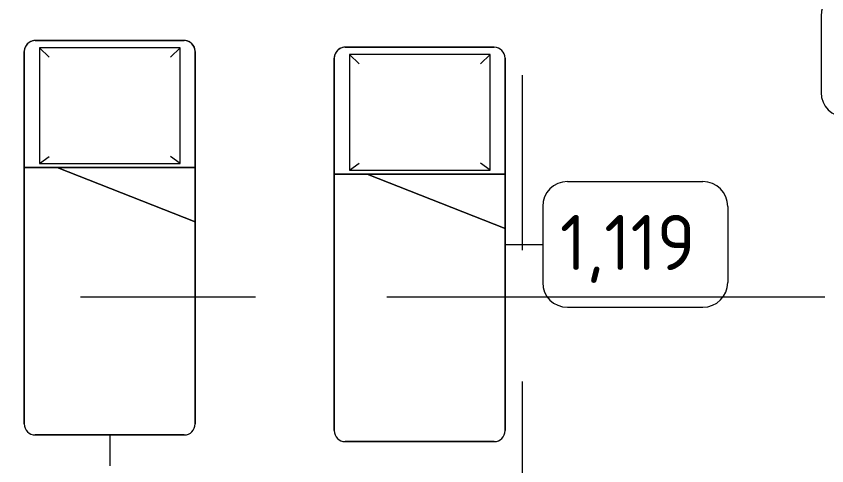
# Model space of a CAD drawing. Header units: millimetres. Extents: x 957 to 67880, y -2706 to 27400.
# Drawn here: x 61844 to 64783, y 2987 to 4617 of the extents above; entities that cross this region are included whole.
import ezdxf

# ---------------------------------------------------------------- set-up
doc = ezdxf.new("R2010")
doc.units = ezdxf.units.MM
doc.linetypes.add('Осевая', pattern=[3175, 635, -476.25, 1587.5, -476.25])
doc.layers.add('I-FURN-1', color=9, linetype='Continuous', lineweight=9, true_color=0x808080)
doc.layers.add('I-FURN-IDEN', color=7, linetype='Continuous', lineweight=9)
doc.layers.add('Оси-2', color=7, linetype='Осевая', lineweight=9)
doc.styles.add('GOST Common_4', font='GOST_Common.ttf', dxfattribs={"height": 200})

# ---------------------------------------------------------------- blocks, each defined once
blk = doc.blocks.new('Bed - Small Sizes - 1_119-V60-План расстановки мебели и оборудования 3 этажа в осях 23-33')
at = {"layer": 'I-FURN-1'}
for p, q in [((247.3, 0), (-292.7, 0)), ((-292.7, 0), (247.3, 0)), ((247.3, 0), (-292.7, 0)), ((-292.7, 0), (247.3, 0)), ((-277.5, -26.2), (-242.7, -60)), ((232.5, -26.2), (-277.5, -26.2)), ((-277.5, -26.2), (-277.5, -446.2)), ((232.5, -26.2), (-277.5, -26.2)), ((-277.5, -26.2), (-277.5, -446.2)), ((232.5, -26.2), (197.3, -60)), ((232.5, -446.2), (232.5, -26.2)), ((232.5, -446.2), (232.5, -26.2)), ((-332.7, -40), (-332.7, -460)), ((-332.7, -460), (-332.7, -40)), ((-332.7, -40), (-332.7, -460)), ((-332.7, -460), (-332.7, -40)), ((287.3, -460), (287.3, -40)), ((287.3, -40), (287.3, -460)), ((287.3, -657.7), (287.3, -40)), ((287.3, -40), (287.3, -657.7)), ((-277.5, -446.2), (-242.7, -420)), ((232.5, -446.2), (197.3, -420)), ((-332.7, -460), (-212.7, -460)), ((-212.7, -460), (-332.7, -460)), ((-332.7, -460), (-332.7, -1390)), ((-332.7, -1390), (-332.7, -460)), ((-332.7, -460), (-212.7, -460)), ((-277.5, -446.2), (232.5, -446.2)), ((-277.5, -446.2), (232.5, -446.2)), ((-212.7, -460), (287.3, -460)), ((287.3, -460), (-212.7, -460)), ((287.3, -460), (-212.7, -460)), ((-212.7, -460), (287.3, -657.7)), ((287.3, -657.7), (-212.7, -460)), ((-212.7, -460), (287.3, -460)), ((-212.7, -460), (287.3, -657.7)), ((-212.7, -460), (287.3, -460)), ((287.3, -657.7), (287.3, -460)), ((287.3, -460), (287.3, -657.7)), ((287.3, -1390), (287.3, -657.7)), ((287.3, -657.7), (287.3, -1390)), ((-292.7, -1430), (247.3, -1430)), ((247.3, -1430), (-292.7, -1430))]:
    blk.add_line(p, q, dxfattribs=at)
for centre, start, end in [((-292.7, -40), 90, 180), ((-292.7, -40), 90, 105), ((247.3, -40), 360, 90), ((247.3, -40), 75, 90), ((-292.7, -40), 90, 180), ((-292.7, -40), 150, 180), ((-292.7, -40), 150, 165), ((-292.7, -40), 135, 150), ((-292.7, -40), 135, 150), ((-292.7, -40), 120, 135), ((-292.7, -40), 120, 135), ((-292.7, -40), 90, 120), ((-292.7, -40), 105, 120), ((247.3, -40), 0, 90), ((247.3, -40), 0, 90), ((247.3, -40), 60, 75), ((247.3, -40), 45, 60), ((247.3, -40), 30, 45), ((247.3, -40), 15, 30), ((-292.7, -40), 165, 180), ((247.3, -40), 0, 15), ((-292.7, -1390), 180, 270), ((-292.7, -1390), 180, 270), ((247.3, -1390), 270, 0), ((247.3, -1390), 270, 0)]:
    blk.add_arc(centre, 40, start, end, dxfattribs=at)
blk = doc.blocks.new('Bed - Small Sizes - 1_119-V61-План расстановки мебели и оборудования 3 этажа в осях 23-33')
at = {"layer": 'I-FURN-1'}
for p, q in [((247.3, 0), (-292.7, 0)), ((-292.7, 0), (247.3, 0)), ((247.3, 0), (-292.7, 0)), ((-292.7, 0), (247.3, 0)), ((-277.5, -26.2), (-242.7, -60)), ((232.5, -26.2), (-277.5, -26.2)), ((-277.5, -26.2), (-277.5, -446.2)), ((232.5, -26.2), (-277.5, -26.2)), ((-277.5, -26.2), (-277.5, -446.2)), ((232.5, -26.2), (197.3, -60)), ((232.5, -446.2), (232.5, -26.2)), ((232.5, -446.2), (232.5, -26.2)), ((-332.7, -40), (-332.7, -460)), ((-332.7, -460), (-332.7, -40)), ((-332.7, -40), (-332.7, -460)), ((-332.7, -460), (-332.7, -40)), ((287.3, -460), (287.3, -40)), ((287.3, -40), (287.3, -460)), ((287.3, -657.7), (287.3, -40)), ((287.3, -40), (287.3, -657.7)), ((-277.5, -446.2), (-242.7, -420)), ((232.5, -446.2), (197.3, -420)), ((-332.7, -460), (-212.7, -460)), ((-212.7, -460), (-332.7, -460)), ((-332.7, -460), (-332.7, -1390)), ((-332.7, -1390), (-332.7, -460)), ((-332.7, -460), (-212.7, -460)), ((-277.5, -446.2), (232.5, -446.2)), ((-277.5, -446.2), (232.5, -446.2)), ((-212.7, -460), (287.3, -460)), ((287.3, -460), (-212.7, -460)), ((287.3, -460), (-212.7, -460)), ((-212.7, -460), (287.3, -657.7)), ((287.3, -657.7), (-212.7, -460)), ((-212.7, -460), (287.3, -460)), ((-212.7, -460), (287.3, -657.7)), ((-212.7, -460), (287.3, -460)), ((287.3, -657.7), (287.3, -460)), ((287.3, -460), (287.3, -657.7)), ((287.3, -1390), (287.3, -657.7)), ((287.3, -657.7), (287.3, -1390)), ((-292.7, -1430), (247.3, -1430)), ((247.3, -1430), (-292.7, -1430))]:
    blk.add_line(p, q, dxfattribs=at)
for centre, start, end in [((-292.7, -40), 90, 180), ((-292.7, -40), 90, 105), ((247.3, -40), 360, 90), ((247.3, -40), 0, 90), ((-292.7, -40), 90, 180), ((-292.7, -40), 90, 180), ((-292.7, -40), 105, 165), ((247.3, -40), 0, 90), ((247.3, -40), 0, 90), ((-292.7, -40), 165, 180), ((-292.7, -1390), 180, 270), ((-292.7, -1390), 180, 270), ((247.3, -1390), 270, 0), ((247.3, -1390), 270, 0)]:
    blk.add_arc(centre, 40, start, end, dxfattribs=at)
blk = doc.blocks.new('Марка_Мебель - В прямоуг_Balcon_Марка-25523697-План расстановки мебели и оборудования 3 этажа в осях 23-33')
at = {"layer": 'I-FURN-IDEN'}
for p, q in [((-2.455, 2.278), (2.455, 2.278)), ((-3.355, 1.378), (-3.355, -1.384)), ((3.355, 1.378), (3.355, -1.378)), ((-2.461, -2.278), (2.455, -2.278))]:
    blk.add_line(p, q, dxfattribs=at)
for centre, radius, start, end in [((-2.455, 1.378), 0.9, 90, 180), ((2.455, 1.378), 0.9, 0, 90), ((-2.461, -1.384), 0.893, 180, 270), ((2.455, -1.378), 0.9, 270, 0)]:
    blk.add_arc(centre, radius, start, end, dxfattribs=at)

msp = doc.modelspace()

# ---------------------------------------------------------------- linework, layer by layer
at = {"layer": 'I-FURN-IDEN'}
for p, q in [((63617.1, 3790), (63753.2, 3790)), ((62183.1, 3099.2), (62183.1, 2987.5))]:
    msp.add_line(p, q, dxfattribs=at)
at = {"layer": 'Оси-2'}
for p, q in [((63680.5, 593.7), (63680.5, 19191.6)), ((27152.2, 3600), (65200.5, 3600))]:
    msp.add_line(p, q, dxfattribs=at)

# ---------------------------------------------------------------- block references
at = {"layer": 'I-FURN-1'}
for name, p in [('Bed - Small Sizes - 1_119-V60-План расстановки мебели и оборудования 3 этажа в осях 23-33', (62205.8, 4529.2)), ('Bed - Small Sizes - 1_119-V61-План расстановки мебели и оборудования 3 этажа в осях 23-33', (63329.8, 4505))]:
    msp.add_blockref(name, p, dxfattribs=at)
at = {"layer": 'I-FURN-IDEN', "xscale": 99.99999999999993, "yscale": 99.99999999999993, "zscale": 99.99999999999993}
for p in [(65098.1, 4479.4), (64088.7, 3790)]:
    msp.add_blockref('Марка_Мебель - В прямоуг_Balcon_Марка-25523697-План расстановки мебели и оборудования 3 этажа в осях 23-33', p, dxfattribs=at)

# ---------------------------------------------------------------- texts
at = {"layer": 'I-FURN-IDEN', "insert": (63815.7, 3897), "char_height": 200, "width": 625.316, "attachment_point": 1, "style": 'GOST Common_4'}
msp.add_mtext('1,119', dxfattribs=at)

doc.saveas('drawing.dxf')
